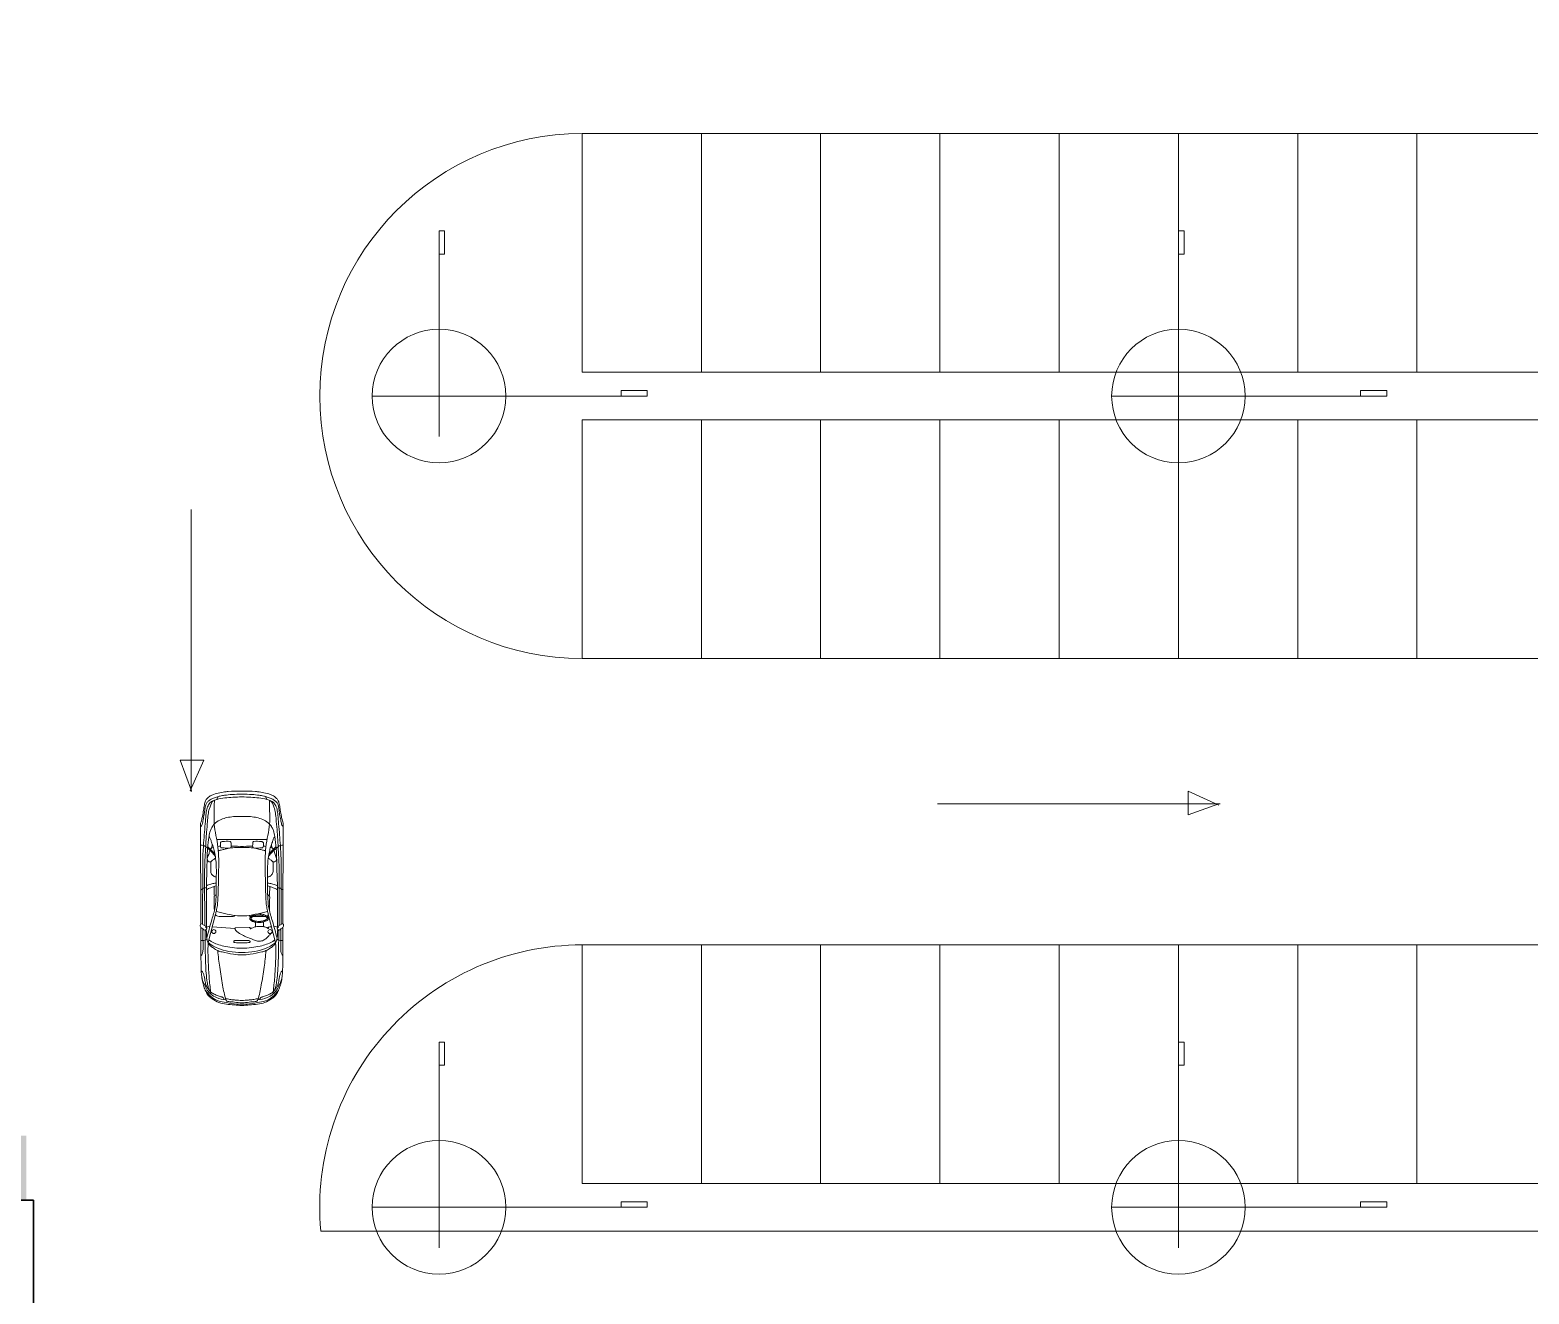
# Model space of a CAD drawing. Header units: millimetres. Extents: x 255 to 764, y 60 to 269.
# Drawn here: x 630.82 to 662.24, y 186.91 to 213.4 of the extents above; entities that cross this region are included whole.
import ezdxf

# ---------------------------------------------------------------- set-up
doc = ezdxf.new("R2010")
doc.units = ezdxf.units.MM
for name, color, linetype, lineweight in [('ARBOLES A', 1, 'Continuous', 9), ('AUTOS', 1, 'Continuous', 9), ('CANCHAS', 1, 'Continuous', 9), ('FACHADA 04', 3, 'Continuous', 30), ('HATCH', 1, 'Continuous', 9)]:
    doc.layers.add(name, color=color, linetype=linetype, lineweight=lineweight)

# ---------------------------------------------------------------- blocks, each defined once
blk = doc.blocks.new('AutoP19')
for p, q in [((-1.246, 0.706), (-0.654, 0.552)), ((-0.926, 0.745), (-0.939, 0.759)), ((-0.939, 0.759), (-0.904, 0.759)), ((-0.926, 0.745), (-0.06, 0.745)), ((-0.904, 0.675), (-0.926, 0.745)), ((-0.904, 0.759), (-0.849, 0.859)), ((-0.882, 0.778), (0.131, 0.782)), ((-0.864, 0.826), (0.421, 0.822)), ((-0.849, 0.859), (1.253, 0.867)), ((-0.06, 0.745), (0.298, 0.734)), ((0.443, 0.653), (0.244, 0.652)), ((-0.92, 0.616), (-0.953, 0.147)), ((-0.252, 0.581), (-0.063, 0.584)), ((0.911, 0.528), (0.911, -0.03)), ((1.751, 0.525), (1.813, 0.497)), ((-0.938, 0.133), (-0.931, -0.154)), ((0.911, -0.528), (0.911, 0.03)), ((-0.824, -0.288), (-0.914, -0.286)), ((-1.246, -0.706), (-0.654, -0.552)), ((-0.818, -0.453), (-0.914, -0.453)), ((-0.252, -0.581), (-0.063, -0.584)), ((1.751, -0.525), (1.813, -0.497)), ((-0.926, -0.745), (-0.939, -0.759)), ((-0.939, -0.759), (-0.904, -0.759)), ((-0.904, -0.675), (-0.926, -0.745)), ((-0.926, -0.745), (-0.06, -0.745)), ((-0.904, -0.759), (-0.849, -0.859)), ((-0.882, -0.778), (0.131, -0.782)), ((-0.864, -0.826), (0.421, -0.822)), ((-0.849, -0.859), (1.253, -0.867)), ((-0.06, -0.745), (0.298, -0.734)), ((0.443, -0.653), (0.244, -0.652))]:
    blk.add_line(p, q)
for centre in [(-1.017, 0.589), (-1.017, -0.589)]:
    blk.add_ellipse(centre, major_axis=(0, 0.0429), ratio=0.983266, start_param=4.712389, end_param=10.995574)
for points, knots in [([(-2.564, 0), (-2.564, 0.054), (-2.548, 0.215), (-2.538, 0.436), (-2.443, 0.603), (-2.375, 0.696), (-2.29, 0.75), (-2.194, 0.793), (-2.081, 0.821), (-2.002, 0.842), (-1.959, 0.842)], [0, 0, 0, 0, 0.16039, 0.479033, 0.632967, 0.722015, 0.817474, 0.927562, 1.03733, 1.167094, 1.167094, 1.167094, 1.167094]), ([(-2.253, 0.764), (-2.281, 0.74), (-2.334, 0.696), (-2.415, 0.613), (-2.479, 0.488), (-2.504, 0.346), (-2.531, 0.181), (-2.539, 0.071), (-2.539, 0)], [0, 0, 0, 0, 0.1095129, 0.2035347, 0.3452507, 0.5161382, 0.6275464, 0.8383798, 0.8383798, 0.8383798, 0.8383798]), ([(-1.959, 0.842), (-2.018, 0.841), (-2.115, 0.791), (-2.243, 0.737), (-2.338, 0.648), (-2.417, 0.517), (-2.442, 0.402), (-2.45, 0.335)], [0, 0, 0, 0, 0.1772572, 0.3124951, 0.4151678, 0.5597243, 0.7575412, 0.7575412, 0.7575412, 0.7575412]), ([(-2.137, 0.783), (-2.135, 0.773), (-2.137, 0.752), (-2.164, 0.743), (-2.196, 0.721), (-2.236, 0.691), (-2.292, 0.651), (-2.327, 0.579), (-2.368, 0.503), (-2.38, 0.441), (-2.394, 0.406), (-2.407, 0.381), (-2.431, 0.371), (-2.445, 0.37)], [0, 0, 0, 0, 0.0304541, 0.0502818, 0.0786089, 0.1479133, 0.1986294, 0.2831705, 0.3780326, 0.4523267, 0.4667809, 0.4902599, 0.5347198, 0.5347198, 0.5347198, 0.5347198]), ([(-1.246, 0.706), (-1.336, 0.713), (-1.528, 0.711), (-1.823, 0.699), (-2.078, 0.68), (-2.231, 0.661), (-2.281, 0.655)], [0, 0, 0, 0, 0.269375, 0.574535, 0.885339, 1.036319, 1.036319, 1.036319, 1.036319]), ([(-2.24, 0.684), (-2.219, 0.698), (-2.163, 0.712), (-2.048, 0.733), (-1.884, 0.752), (-1.678, 0.762), (-1.447, 0.769), (-1.218, 0.771), (-1.059, 0.771), (-0.99, 0.772)], [0, 0, 0, 0, 0.076148, 0.165903, 0.355672, 0.569871, 0.782325, 1.050047, 1.257936, 1.257936, 1.257936, 1.257936]), ([(-1.841, 0.853), (-1.843, 0.842), (-1.869, 0.817), (-1.921, 0.798), (-1.99, 0.782), (-2.055, 0.774), (-2.109, 0.761), (-2.135, 0.754), (-2.147, 0.751)], [0, 0, 0, 0, 0.034703, 0.0959761, 0.1659336, 0.2471559, 0.2929944, 0.3295918, 0.3295918, 0.3295918, 0.3295918]), ([(-1.959, 0.842), (-1.922, 0.85), (-1.775, 0.856), (-1.524, 0.859), (-1.219, 0.857), (-1.022, 0.86), (-0.93, 0.86)], [0, 0, 0, 0, 0.114897, 0.437061, 0.754269, 1.029686, 1.029686, 1.029686, 1.029686]), ([(-1.52, 0.856), (-1.515, 0.844), (-1.483, 0.831), (-1.425, 0.814), (-1.326, 0.812), (-1.169, 0.818), (-1.042, 0.819), (-0.962, 0.819)], [0, 0, 0, 0, 0.0364992, 0.0923739, 0.1867837, 0.3273982, 0.5667068, 0.5667068, 0.5667068, 0.5667068]), ([(-1.009, 0.744), (-1.036, 0.744), (-1.091, 0.747), (-1.171, 0.735), (-1.245, 0.718), (-1.314, 0.672), (-1.362, 0.593), (-1.421, 0.512), (-1.459, 0.367), (-1.488, 0.199), (-1.507, 0.059), (-1.507, 0)], [0, 0, 0, 0, 0.082256, 0.165174, 0.241383, 0.30939, 0.405348, 0.511507, 0.603349, 0.843635, 1.017671, 1.017671, 1.017671, 1.017671]), ([(-1.246, 0.706), (-1.267, 0.682), (-1.316, 0.621), (-1.386, 0.477), (-1.44, 0.264), (-1.458, 0.092), (-1.458, 0)], [0, 0, 0, 0, 0.0947759, 0.2311242, 0.4700259, 0.7400315, 0.7400315, 0.7400315, 0.7400315]), ([(-1.191, 0.69), (-1.207, 0.672), (-1.242, 0.617), (-1.287, 0.512), (-1.331, 0.371), (-1.353, 0.196), (-1.367, 0.069), (-1.367, 0)], [0, 0, 0, 0, 0.0708922, 0.1925846, 0.3348457, 0.5072814, 0.7109928, 0.7109928, 0.7109928, 0.7109928]), ([(-1.207, 0.859), (-1.207, 0.839), (-1.204, 0.805), (-1.2, 0.757), (-1.18, 0.74), (-1.173, 0.734)], [0, 0, 0, 0, 1.462159, 2.651105, 3.386321, 3.386321, 3.386321, 3.386321]), ([(0.972, 0.69), (0.956, 0.677), (0.921, 0.653), (0.844, 0.638), (0.76, 0.6), (0.644, 0.572), (0.509, 0.549), (0.303, 0.531), (0.063, 0.54), (-0.167, 0.537), (-0.363, 0.543), (-0.563, 0.565), (-0.832, 0.653), (-1.036, 0.706), (-1.156, 0.737)], [0, 0, 0, 0, 0.05975, 0.126928, 0.230034, 0.336675, 0.482225, 0.641324, 0.954906, 1.203173, 1.330375, 1.542773, 1.802261, 2.175545, 2.175545, 2.175545, 2.175545]), ([(-0.99, 0.772), (-0.991, 0.765), (-0.99, 0.749), (-1.004, 0.745), (-1.009, 0.744)], [0, 0, 0, 0, 0.02274132, 0.03717479, 0.03717479, 0.03717479, 0.03717479]), ([(-0.849, 0.859), (-0.856, 0.864), (-0.881, 0.88), (-0.935, 0.868), (-0.958, 0.818), (-1.002, 0.779), (-0.97, 0.737), (-0.936, 0.735), (-0.926, 0.745)], [0, 0, 0, 0, 0.024864, 0.0846267, 0.1362471, 0.1900683, 0.2245199, 0.2681841, 0.2681841, 0.2681841, 0.2681841]), ([(-0.149, 0.862), (-0.139, 0.85), (-0.117, 0.825), (-0.103, 0.784), (-0.096, 0.756), (-0.096, 0.743)], [1.808086, 1.808086, 1.808086, 1.808086, 2.918874, 4.131288, 5.10151, 5.10151, 5.10151, 5.10151]), ([(-0.14, 0.745), (-0.122, 0.716), (-0.1, 0.646), (-0.068, 0.578), (-0.062, 0.538)], [0, 0, 0, 0, 0.1000351, 0.2184418, 0.2184418, 0.2184418, 0.2184418]), ([(-0.056, 0.745), (-0.043, 0.714), (-0.027, 0.654), (-0.004, 0.585), (-0.001, 0.547), (0, 0.538)], [0, 0, 0, 0, 2.528586, 4.711885, 5.408215, 5.408215, 5.408215, 5.408215]), ([(0.244, 0.652), (0.228, 0.652), (0.188, 0.646), (0.147, 0.599), (0.126, 0.558), (0.127, 0.536)], [0, 0, 0, 0, 0.0486628, 0.1144515, 0.1777721, 0.1777721, 0.1777721, 0.1777721]), ([(0.131, 0.782), (0.266, 0.782), (0.477, 0.778), (0.787, 0.757), (0.964, 0.75), (1.063, 0.739)], [0, 0, 0, 0, 0.4042759, 0.6333827, 0.9326252, 0.9326252, 0.9326252, 0.9326252]), ([(0.298, 0.734), (0.357, 0.734), (0.483, 0.727), (0.628, 0.729), (0.793, 0.711), (0.935, 0.697), (1.059, 0.676), (1.1, 0.66)], [0, 0, 0, 0, 0.1783018, 0.3787173, 0.431954, 0.6762374, 0.8077184, 0.8077184, 0.8077184, 0.8077184]), ([(0.421, 0.822), (0.487, 0.822), (0.608, 0.818), (0.804, 0.804), (1.011, 0.791), (1.224, 0.77), (1.404, 0.755), (1.54, 0.743), (1.64, 0.705), (1.708, 0.646), (1.737, 0.579), (1.778, 0.432), (1.798, 0.238), (1.804, 0.063), (1.804, 0)], [0, 0, 0, 0, 0.198873, 0.363323, 0.587433, 0.823543, 1.004622, 1.129816, 1.230113, 1.320655, 1.388577, 1.443334, 1.771447, 1.958652, 1.958652, 1.958652, 1.958652]), ([(0.684, 0.672), (0.663, 0.677), (0.612, 0.689), (0.55, 0.72), (0.489, 0.732), (0.447, 0.705), (0.446, 0.672), (0.446, 0.643), (0.47, 0.627), (0.489, 0.592), (0.515, 0.57), (0.52, 0.551)], [0, 0, 0, 0, 0.0655106, 0.1550445, 0.2094604, 0.2438604, 0.287164, 0.3001388, 0.3275984, 0.3616951, 0.4200969, 0.4200969, 0.4200969, 0.4200969]), ([(0.793, 0.866), (0.791, 0.846), (0.797, 0.805), (0.76, 0.758), (0.692, 0.671), (0.623, 0.603), (0.561, 0.559)], [0, 0, 0, 0, 0.0597371, 0.1139981, 0.1672498, 0.3938869, 0.3938869, 0.3938869, 0.3938869]), ([(0.755, 0.714), (0.739, 0.695), (0.693, 0.643), (0.643, 0.594), (0.608, 0.566)], [0, 0, 0, 0, 1.868162, 5.271297, 5.271297, 5.271297, 5.271297]), ([(0.712, 0.659), (0.724, 0.655), (0.736, 0.631), (0.745, 0.609), (0.748, 0.599)], [0, 0, 0, 0, 0.983949, 1.771691, 1.771691, 1.771691, 1.771691]), ([(0.808, 0.622), (0.791, 0.623), (0.752, 0.621), (0.728, 0.652), (0.712, 0.659)], [0, 0, 0, 0, 0.0535488, 0.1060573, 0.1060573, 0.1060573, 0.1060573]), ([(1.063, 0.739), (1.139, 0.736), (1.262, 0.723), (1.428, 0.71), (1.548, 0.689), (1.648, 0.649), (1.727, 0.615), (1.737, 0.574)], [0, 0, 0, 0, 0.2277977, 0.3719478, 0.4996814, 0.5863441, 0.709615, 0.709615, 0.709615, 0.709615]), ([(1.1, 0.66), (1.123, 0.653), (1.171, 0.629), (1.253, 0.571), (1.32, 0.47), (1.361, 0.367), (1.373, 0.304), (1.377, 0.284)], [0, 0, 0, 0, 0.0720749, 0.1581284, 0.2958089, 0.4262456, 0.4842292, 0.4842292, 0.4842292, 0.4842292]), ([(1.181, 0.863), (1.185, 0.857), (1.2, 0.844), (1.248, 0.825), (1.331, 0.813), (1.439, 0.79), (1.544, 0.775), (1.632, 0.765), (1.695, 0.73), (1.738, 0.676), (1.776, 0.61), (1.801, 0.534), (1.826, 0.451), (1.834, 0.394), (1.838, 0.362)], [0, 0, 0, 0, 0.0219205, 0.0572122, 0.1522539, 0.2718866, 0.3894011, 0.4710097, 0.5346344, 0.5986698, 0.6733118, 0.758696, 0.8351341, 0.9293726, 0.9293726, 0.9293726, 0.9293726]), ([(1.253, 0.867), (1.269, 0.856), (1.319, 0.845), (1.409, 0.822), (1.521, 0.807), (1.63, 0.789), (1.717, 0.771), (1.78, 0.725), (1.826, 0.667), (1.864, 0.575), (1.894, 0.463), (1.912, 0.36), (1.915, 0.302), (1.915, 0.288)], [0, 0, 0, 0, 0.056668, 0.14946, 0.28161, 0.392935, 0.481686, 0.542967, 0.622845, 0.69797, 0.833643, 0.965665, 1.00577, 1.00577, 1.00577, 1.00577]), ([(-2.45, 0.335), (-2.461, 0.334), (-2.48, 0.314), (-2.487, 0.249), (-2.496, 0.144), (-2.51, 0.052), (-2.51, 0)], [0, 0, 0, 0, 0.0314754, 0.0702057, 0.1915753, 0.3439346, 0.3439346, 0.3439346, 0.3439346]), ([(-2.428, 0.34), (-2.425, 0.338), (-2.425, 0.32), (-2.431, 0.295), (-2.445, 0.238), (-2.448, 0.186), (-2.455, 0.101), (-2.461, 0.047), (-2.461, 0)], [0, 0, 0, 0, 0.0114788, 0.0403472, 0.0875838, 0.1755608, 0.1991501, 0.3369659, 0.3369659, 0.3369659, 0.3369659]), ([(-2.45, 0.335), (-2.349, 0.365), (-2.121, 0.412), (-1.776, 0.465), (-1.534, 0.497), (-1.417, 0.505)], [0, 0, 0, 0, 0.317374, 0.69576, 1.04714, 1.04714, 1.04714, 1.04714]), ([(-0.665, 0.553), (-0.675, 0.547), (-0.693, 0.524), (-0.707, 0.472), (-0.696, 0.36), (-0.7, 0.259), (-0.701, 0.165), (-0.687, 0.149), (-0.679, 0.142)], [0, 0, 0, 0, 0.842998, 2.122875, 3.997599, 9.174838, 10.012722, 10.751336, 10.751336, 10.751336, 10.751336]), ([(-0.594, 0.534), (-0.603, 0.496), (-0.637, 0.386), (-0.673, 0.205), (-0.69, 0.06), (-0.69, -0.009)], [0, 0, 0, 0, 0.1139079, 0.3411539, 0.543502, 0.543502, 0.543502, 0.543502]), ([(-0.654, 0.552), (-0.63, 0.545), (-0.568, 0.534), (-0.469, 0.512), (-0.352, 0.504), (-0.145, 0.494), (0.141, 0.493), (0.469, 0.481), (0.752, 0.498), (0.995, 0.543), (1.225, 0.588), (1.465, 0.58), (1.632, 0.582), (1.729, 0.575), (1.737, 0.574)], [0, 0, 0, 0, 0.073325, 0.188896, 0.303039, 0.425821, 0.811242, 1.159737, 1.41058, 1.660623, 1.899627, 2.11145, 2.377727, 2.401703, 2.401703, 2.401703, 2.401703]), ([(-0.567, 0.577), (-0.524, 0.581), (-0.437, 0.578), (-0.344, 0.581), (-0.277, 0.584), (-0.258, 0.561), (-0.251, 0.547), (-0.248, 0.54)], [0, 0, 0, 0, 3.267856, 6.568708, 7.399663, 8.099385, 8.621705, 8.621705, 8.621705, 8.621705]), ([(0.668, 0.495), (0.677, 0.483), (0.689, 0.442), (0.708, 0.367), (0.734, 0.255), (0.747, 0.101), (0.747, -0.015), (0.748, -0.079)], [0, 0, 0, 0, 0.0451009, 0.1211996, 0.2308505, 0.385263, 0.5739042, 0.5739042, 0.5739042, 0.5739042]), ([(0.731, 0.301), (0.731, 0.334), (0.736, 0.376), (0.734, 0.43), (0.762, 0.456), (0.8, 0.447), (0.835, 0.456), (0.858, 0.442), (0.867, 0.425), (0.875, 0.361), (0.876, 0.301), (0.871, 0.239), (0.855, 0.229), (0.832, 0.225), (0.799, 0.227), (0.767, 0.223), (0.735, 0.234), (0.733, 0.267), (0.731, 0.288), (0.731, 0.301)], [0, 0, 0, 0, 0.0969044, 0.1295913, 0.1506192, 0.1985921, 0.2360698, 0.2557908, 0.2719711, 0.2929882, 0.44406, 0.4519132, 0.4720918, 0.4918599, 0.5228758, 0.5707096, 0.5892096, 0.6145759, 0.654681, 0.654681, 0.654681, 0.654681]), ([(1.838, 0.362), (1.848, 0.312), (1.858, 0.192), (1.86, 0.073), (1.86, 0.005)], [0, 0, 0, 0, 0.1502861, 0.3522699, 0.3522699, 0.3522699, 0.3522699]), ([(-2.564, 0), (-2.564, -0.054), (-2.548, -0.215), (-2.538, -0.436), (-2.443, -0.603), (-2.375, -0.696), (-2.29, -0.75), (-2.194, -0.793), (-2.081, -0.821), (-2.002, -0.842), (-1.959, -0.842)], [0, 0, 0, 0, 0.16039, 0.479033, 0.632967, 0.722015, 0.817474, 0.927562, 1.03733, 1.167094, 1.167094, 1.167094, 1.167094]), ([(-2.253, -0.764), (-2.281, -0.74), (-2.334, -0.696), (-2.415, -0.613), (-2.479, -0.488), (-2.504, -0.346), (-2.531, -0.181), (-2.539, -0.071), (-2.539, 0)], [0, 0, 0, 0, 0.1095129, 0.2035347, 0.3452507, 0.5161382, 0.6275464, 0.8383798, 0.8383798, 0.8383798, 0.8383798]), ([(-2.45, -0.335), (-2.461, -0.334), (-2.48, -0.314), (-2.487, -0.249), (-2.496, -0.144), (-2.51, -0.052), (-2.51, 0)], [0, 0, 0, 0, 0.0314754, 0.0702057, 0.1915753, 0.3439346, 0.3439346, 0.3439346, 0.3439346]), ([(-2.428, -0.34), (-2.425, -0.338), (-2.425, -0.32), (-2.431, -0.295), (-2.445, -0.238), (-2.448, -0.186), (-2.455, -0.101), (-2.461, -0.047), (-2.461, 0)], [0, 0, 0, 0, 0.0114788, 0.0403472, 0.0875838, 0.1755608, 0.1991501, 0.3369659, 0.3369659, 0.3369659, 0.3369659]), ([(-1.009, -0.744), (-1.036, -0.744), (-1.091, -0.747), (-1.171, -0.735), (-1.245, -0.718), (-1.314, -0.672), (-1.362, -0.593), (-1.421, -0.512), (-1.459, -0.367), (-1.488, -0.199), (-1.507, -0.059), (-1.507, 0)], [0, 0, 0, 0, 0.082256, 0.165174, 0.241383, 0.30939, 0.405348, 0.511507, 0.603349, 0.843635, 1.017671, 1.017671, 1.017671, 1.017671]), ([(-1.246, -0.706), (-1.267, -0.682), (-1.316, -0.621), (-1.386, -0.477), (-1.44, -0.264), (-1.458, -0.092), (-1.458, 0)], [0, 0, 0, 0, 0.0947759, 0.2311242, 0.4700259, 0.7400315, 0.7400315, 0.7400315, 0.7400315]), ([(-1.191, -0.69), (-1.207, -0.672), (-1.242, -0.617), (-1.287, -0.512), (-1.331, -0.371), (-1.353, -0.196), (-1.367, -0.069), (-1.367, 0)], [0, 0, 0, 0, 0.0708922, 0.1925846, 0.3348457, 0.5072814, 0.7109928, 0.7109928, 0.7109928, 0.7109928]), ([(-1.253, 0), (-1.253, 0.029), (-1.255, 0.078), (-1.249, 0.129), (-1.25, 0.166), (-1.232, 0.172), (-1.218, 0.171), (-1.207, 0.155), (-1.205, 0.097), (-1.202, 0.044), (-1.201, 0)], [0, 0, 0, 0, 0.0857277, 0.1381048, 0.1641986, 0.1769751, 0.1890325, 0.2028129, 0.2286049, 0.3592554, 0.3592554, 0.3592554, 0.3592554]), ([(-1.253, 0), (-1.253, -0.029), (-1.255, -0.078), (-1.249, -0.129), (-1.25, -0.166), (-1.232, -0.172), (-1.218, -0.171), (-1.207, -0.155), (-1.205, -0.097), (-1.202, -0.044), (-1.201, 0)], [0, 0, 0, 0, 0.0857277, 0.1381048, 0.1641986, 0.1769751, 0.1890325, 0.2028129, 0.2286049, 0.3592554, 0.3592554, 0.3592554, 0.3592554]), ([(-0.938, 0.133), (-0.94, 0.14), (-0.961, 0.156), (-1.005, 0.122), (-1.041, 0.078), (-1.084, 0.005), (-1.133, -0.099), (-1.178, -0.215), (-1.22, -0.322), (-1.221, -0.412), (-1.184, -0.486), (-1.136, -0.543), (-1.084, -0.579), (-1.054, -0.616), (-1.039, -0.641), (-1.036, -0.651)], [0, 0, 0, 0, 0.527288, 1.647451, 3.487558, 5.099073, 7.968657, 12.238313, 14.475187, 16.613757, 18.744202, 20.639343, 22.223389, 23.452731, 24.286529, 24.286529, 24.286529, 24.286529]), ([(0.421, -0.822), (0.487, -0.822), (0.608, -0.818), (0.804, -0.804), (1.011, -0.791), (1.224, -0.77), (1.404, -0.755), (1.54, -0.743), (1.64, -0.705), (1.708, -0.646), (1.737, -0.579), (1.778, -0.432), (1.798, -0.238), (1.804, -0.063), (1.804, 0)], [0, 0, 0, 0, 0.198873, 0.363323, 0.587433, 0.823543, 1.004622, 1.129816, 1.230113, 1.320655, 1.388577, 1.443334, 1.771447, 1.958652, 1.958652, 1.958652, 1.958652]), ([(0.668, -0.495), (0.677, -0.483), (0.689, -0.442), (0.708, -0.367), (0.734, -0.255), (0.747, -0.101), (0.747, 0.015), (0.748, 0.079)], [0, 0, 0, 0, 0.0451009, 0.1211996, 0.2308505, 0.385263, 0.5739042, 0.5739042, 0.5739042, 0.5739042]), ([(0.775, 0.226), (0.775, 0.221), (0.773, 0.137), (0.769, 0.053), (0.766, -0.027)], [11.235438, 11.235438, 11.235438, 11.235438, 11.552536, 17.586883, 17.586883, 17.586883, 17.586883]), ([(0.775, -0.226), (0.775, -0.221), (0.773, -0.137), (0.769, -0.053), (0.766, 0.027)], [11.235438, 11.235438, 11.235438, 11.235438, 11.552536, 17.586883, 17.586883, 17.586883, 17.586883]), ([(1.377, 0.284), (1.386, 0.238), (1.4, 0.143), (1.397, 0.048), (1.396, 0)], [0, 0, 0, 0, 0.140379, 0.2808468, 0.2808468, 0.2808468, 0.2808468]), ([(1.377, -0.284), (1.386, -0.238), (1.4, -0.143), (1.397, -0.048), (1.396, 0)], [0, 0, 0, 0, 0.140379, 0.2808468, 0.2808468, 0.2808468, 0.2808468]), ([(-0.925, -0.547), (-0.929, -0.55), (-0.935, -0.555), (-0.951, -0.558), (-0.952, -0.549), (-0.951, -0.543), (-0.945, -0.536), (-0.935, -0.528), (-0.926, -0.507), (-0.915, -0.469), (-0.908, -0.4), (-0.908, -0.33), (-0.919, -0.263), (-0.941, -0.222), (-0.949, -0.189), (-0.965, -0.182), (-0.96, -0.177), (-0.954, -0.174), (-0.945, -0.174), (-0.938, -0.172), (-0.926, -0.175), (-0.931, -0.16), (-0.931, -0.154)], [0, 0, 0, 0, 0.0138597, 0.0278304, 0.0329137, 0.0379971, 0.0465756, 0.0592704, 0.0762214, 0.1105991, 0.1789801, 0.2766959, 0.3173629, 0.3800771, 0.4110544, 0.4160421, 0.4210284, 0.4277212, 0.4387433, 0.4448131, 0.4508005, 0.4694463, 0.4694463, 0.4694463, 0.4694463]), ([(-0.824, -0.288), (-0.826, -0.302), (-0.814, -0.229), (-0.797, -0.209), (-0.772, -0.173), (-0.742, -0.164), (-0.711, -0.169), (-0.69, -0.205), (-0.659, -0.251), (-0.648, -0.316), (-0.649, -0.389), (-0.658, -0.456), (-0.679, -0.511), (-0.705, -0.544), (-0.732, -0.555), (-0.753, -0.551), (-0.772, -0.544), (-0.786, -0.523), (-0.811, -0.487), (-0.826, -0.408), (-0.835, -0.376), (-0.821, -0.276), (-0.824, -0.288)], [0, 0, 0, 0, 0.03969, 0.089634, 0.13125, 0.1542862, 0.1797268, 0.2207266, 0.2680991, 0.3447665, 0.4095645, 0.4843001, 0.541515, 0.5817687, 0.6060665, 0.6262474, 0.6436722, 0.6634686, 0.6988791, 0.7758465, 0.8696394, 0.907731, 0.907731, 0.907731, 0.907731]), ([(-0.799, -0.286), (-0.798, -0.283), (-0.797, -0.278), (-0.795, -0.268), (-0.794, -0.262), (-0.79, -0.247), (-0.788, -0.24), (-0.784, -0.231), (-0.782, -0.228), (-0.778, -0.223), (-0.777, -0.221), (-0.771, -0.213), (-0.766, -0.207), (-0.76, -0.2), (-0.757, -0.197), (-0.753, -0.194), (-0.751, -0.193), (-0.747, -0.191), (-0.745, -0.191), (-0.739, -0.19), (-0.736, -0.19), (-0.731, -0.191), (-0.73, -0.192), (-0.728, -0.193), (-0.726, -0.195), (-0.721, -0.2), (-0.719, -0.203), (-0.714, -0.212), (-0.71, -0.217), (-0.705, -0.226), (-0.702, -0.231), (-0.696, -0.241), (-0.692, -0.246), (-0.687, -0.258), (-0.685, -0.264), (-0.681, -0.276), (-0.679, -0.283), (-0.676, -0.303), (-0.674, -0.317), (-0.673, -0.346), (-0.673, -0.36), (-0.675, -0.403), (-0.679, -0.432), (-0.69, -0.469), (-0.693, -0.48), (-0.7, -0.495), (-0.703, -0.5), (-0.709, -0.51), (-0.713, -0.514), (-0.719, -0.521), (-0.722, -0.523), (-0.728, -0.527), (-0.731, -0.528), (-0.735, -0.529), (-0.736, -0.529), (-0.739, -0.529), (-0.741, -0.528), (-0.746, -0.527), (-0.749, -0.526), (-0.753, -0.525), (-0.754, -0.524), (-0.756, -0.523), (-0.756, -0.523), (-0.757, -0.522), (-0.757, -0.522), (-0.759, -0.519), (-0.761, -0.517), (-0.764, -0.512), (-0.766, -0.51), (-0.769, -0.505), (-0.77, -0.503), (-0.775, -0.496), (-0.777, -0.492), (-0.781, -0.484), (-0.783, -0.48), (-0.787, -0.47), (-0.789, -0.465), (-0.793, -0.45), (-0.796, -0.439), (-0.799, -0.423), (-0.8, -0.417), (-0.802, -0.407), (-0.803, -0.402), (-0.806, -0.389), (-0.807, -0.381), (-0.806, -0.363), (-0.806, -0.357), (-0.805, -0.345), (-0.805, -0.339), (-0.803, -0.319), (-0.801, -0.303), (-0.799, -0.292), (-0.799, -0.29), (-0.799, -0.288), (-0.799, -0.288), (-0.799, -0.287), (-0.799, -0.287), (-0.799, -0.286)], [0.497033, 0.497033, 0.497033, 0.497033, 0.723444, 0.723444, 0.974636, 0.974636, 1.50964, 1.50964, 2.044645, 2.044645, 2.271061, 2.271061, 2.862376, 2.862376, 3.217654, 3.217654, 3.537253, 3.537253, 3.856852, 3.856852, 4.368613, 4.368613, 4.584627, 4.584627, 4.99269, 4.99269, 5.400753, 5.400753, 5.808816, 5.808816, 6.216879, 6.216879, 6.778716, 6.778716, 7.350371, 7.350371, 7.922025, 7.922025, 9.065335, 9.065335, 10.208644, 10.208644, 12.495263, 12.495263, 13.409896, 13.409896, 13.929088, 13.929088, 14.44828, 14.44828, 14.909885, 14.909885, 15.371489, 15.371489, 15.62524, 15.62524, 15.87899, 15.87899, 16.120875, 16.120875, 16.36276, 16.36276, 16.51635, 16.51635, 16.669941, 16.669941, 16.921521, 16.921521, 17.136676, 17.136676, 17.351831, 17.351831, 17.782142, 17.782142, 18.204974, 18.204974, 18.627807, 18.627807, 19.473473, 19.473473, 19.978923, 19.978923, 20.484372, 20.484372, 21.475119, 21.475119, 21.859144, 21.859144, 22.162884, 22.162884, 22.770362, 22.770362, 22.900493, 22.900493, 22.951221, 22.951221, 22.964298, 22.964298, 22.964298, 22.964298]), ([(-0.7, -0.494), (-0.701, -0.489), (-0.706, -0.46), (-0.697, -0.372), (-0.699, -0.292), (-0.7, -0.234)], [1.749253, 1.749253, 1.749253, 1.749253, 2.122875, 3.997599, 8.307432, 8.307432, 8.307432, 8.307432]), ([(-0.7, -0.188), (-0.7, -0.18), (-0.699, -0.162), (-0.687, -0.149), (-0.679, -0.142)], [9.436432, 9.436432, 9.436432, 9.436432, 10.012722, 10.751336, 10.751336, 10.751336, 10.751336]), ([(-0.594, -0.534), (-0.603, -0.496), (-0.637, -0.386), (-0.671, -0.211), (-0.69, -0.072), (-0.69, -0.009)], [0, 0, 0, 0, 0.1139079, 0.3411539, 0.5260188, 0.5260188, 0.5260188, 0.5260188]), ([(0.731, -0.301), (0.731, -0.334), (0.736, -0.376), (0.734, -0.43), (0.762, -0.456), (0.8, -0.447), (0.835, -0.456), (0.858, -0.442), (0.867, -0.425), (0.875, -0.361), (0.876, -0.301), (0.871, -0.239), (0.855, -0.229), (0.832, -0.225), (0.799, -0.227), (0.767, -0.223), (0.735, -0.234), (0.733, -0.267), (0.731, -0.288), (0.731, -0.301)], [0, 0, 0, 0, 0.0969044, 0.1295913, 0.1506192, 0.1985921, 0.2360698, 0.2557908, 0.2719711, 0.2929882, 0.44406, 0.4519132, 0.4720918, 0.4918599, 0.5228758, 0.5707096, 0.5892096, 0.6145759, 0.654681, 0.654681, 0.654681, 0.654681]), ([(1.1, -0.66), (1.123, -0.653), (1.171, -0.629), (1.253, -0.571), (1.32, -0.47), (1.361, -0.367), (1.373, -0.304), (1.377, -0.284)], [0, 0, 0, 0, 0.0720749, 0.1581284, 0.2958089, 0.4262456, 0.4842292, 0.4842292, 0.4842292, 0.4842292]), ([(1.253, -0.867), (1.269, -0.856), (1.319, -0.845), (1.409, -0.822), (1.521, -0.807), (1.63, -0.789), (1.717, -0.771), (1.78, -0.725), (1.826, -0.667), (1.864, -0.575), (1.894, -0.463), (1.912, -0.36), (1.915, -0.302), (1.915, -0.288)], [0, 0, 0, 0, 0.056668, 0.14946, 0.28161, 0.392935, 0.481686, 0.542967, 0.622845, 0.69797, 0.833643, 0.965665, 1.00577, 1.00577, 1.00577, 1.00577]), ([(1.838, -0.362), (1.848, -0.312), (1.858, -0.192), (1.86, -0.073), (1.86, -0.005)], [0, 0, 0, 0, 0.1502861, 0.3522699, 0.3522699, 0.3522699, 0.3522699]), ([(-1.959, -0.842), (-2.018, -0.841), (-2.115, -0.791), (-2.243, -0.737), (-2.338, -0.648), (-2.417, -0.517), (-2.442, -0.402), (-2.45, -0.335)], [0, 0, 0, 0, 0.1772572, 0.3124951, 0.4151678, 0.5597243, 0.7575412, 0.7575412, 0.7575412, 0.7575412]), ([(-2.45, -0.335), (-2.349, -0.365), (-2.121, -0.412), (-1.776, -0.465), (-1.534, -0.497), (-1.417, -0.505)], [0, 0, 0, 0, 0.317374, 0.69576, 1.04714, 1.04714, 1.04714, 1.04714]), ([(-2.137, -0.783), (-2.135, -0.773), (-2.137, -0.752), (-2.164, -0.743), (-2.196, -0.721), (-2.236, -0.691), (-2.292, -0.651), (-2.327, -0.579), (-2.368, -0.503), (-2.38, -0.441), (-2.394, -0.406), (-2.407, -0.381), (-2.431, -0.371), (-2.445, -0.37)], [0, 0, 0, 0, 0.0304541, 0.0502818, 0.0786089, 0.1479133, 0.1986294, 0.2831705, 0.3780326, 0.4523267, 0.4667809, 0.4902599, 0.5347198, 0.5347198, 0.5347198, 0.5347198]), ([(0.972, -0.69), (0.956, -0.677), (0.921, -0.653), (0.844, -0.638), (0.76, -0.6), (0.644, -0.572), (0.509, -0.549), (0.303, -0.531), (0.063, -0.54), (-0.167, -0.537), (-0.363, -0.543), (-0.563, -0.565), (-0.832, -0.653), (-1.036, -0.706), (-1.156, -0.737)], [0, 0, 0, 0, 0.05975, 0.126928, 0.230034, 0.336675, 0.482225, 0.641324, 0.954906, 1.203173, 1.330375, 1.542773, 1.802261, 2.175545, 2.175545, 2.175545, 2.175545]), ([(-0.665, -0.553), (-0.675, -0.547), (-0.683, -0.537), (-0.689, -0.525), (-0.69, -0.524)], [0, 0, 0, 0, 0.8429982, 0.9626806, 0.9626806, 0.9626806, 0.9626806]), ([(-0.654, -0.552), (-0.63, -0.545), (-0.568, -0.534), (-0.469, -0.512), (-0.352, -0.504), (-0.145, -0.494), (0.141, -0.493), (0.469, -0.481), (0.752, -0.498), (0.995, -0.543), (1.225, -0.588), (1.465, -0.58), (1.632, -0.582), (1.729, -0.575), (1.737, -0.574)], [0, 0, 0, 0, 0.073325, 0.188896, 0.303039, 0.425821, 0.811242, 1.159737, 1.41058, 1.660623, 1.899627, 2.11145, 2.377727, 2.401703, 2.401703, 2.401703, 2.401703]), ([(-0.567, -0.577), (-0.524, -0.581), (-0.437, -0.578), (-0.344, -0.581), (-0.277, -0.584), (-0.258, -0.561), (-0.251, -0.547), (-0.248, -0.54)], [0, 0, 0, 0, 3.267856, 6.568708, 7.399663, 8.099385, 8.621705, 8.621705, 8.621705, 8.621705]), ([(-0.14, -0.745), (-0.122, -0.716), (-0.1, -0.646), (-0.068, -0.578), (-0.062, -0.538)], [0, 0, 0, 0, 0.1000351, 0.2184418, 0.2184418, 0.2184418, 0.2184418]), ([(-0.056, -0.745), (-0.043, -0.714), (-0.027, -0.654), (-0.004, -0.585), (-0.001, -0.547), (0, -0.538)], [0, 0, 0, 0, 2.528586, 4.711885, 5.408215, 5.408215, 5.408215, 5.408215]), ([(0.244, -0.652), (0.228, -0.652), (0.188, -0.646), (0.147, -0.599), (0.126, -0.558), (0.127, -0.536)], [0, 0, 0, 0, 0.0486628, 0.1144515, 0.1777721, 0.1777721, 0.1777721, 0.1777721]), ([(0.684, -0.672), (0.663, -0.677), (0.612, -0.689), (0.55, -0.72), (0.489, -0.732), (0.447, -0.705), (0.446, -0.672), (0.446, -0.643), (0.47, -0.627), (0.489, -0.592), (0.515, -0.57), (0.52, -0.551)], [0, 0, 0, 0, 0.0655106, 0.1550445, 0.2094604, 0.2438604, 0.287164, 0.3001388, 0.3275984, 0.3616951, 0.4200969, 0.4200969, 0.4200969, 0.4200969]), ([(0.793, -0.866), (0.791, -0.846), (0.797, -0.805), (0.76, -0.758), (0.692, -0.671), (0.623, -0.603), (0.561, -0.559)], [0, 0, 0, 0, 0.0597371, 0.1139981, 0.1672498, 0.3938869, 0.3938869, 0.3938869, 0.3938869]), ([(0.755, -0.714), (0.739, -0.695), (0.693, -0.643), (0.643, -0.594), (0.608, -0.566)], [0, 0, 0, 0, 1.868162, 5.271297, 5.271297, 5.271297, 5.271297]), ([(0.712, -0.659), (0.724, -0.655), (0.736, -0.631), (0.745, -0.609), (0.748, -0.599)], [0, 0, 0, 0, 0.983949, 1.771691, 1.771691, 1.771691, 1.771691]), ([(0.808, -0.622), (0.791, -0.623), (0.752, -0.621), (0.728, -0.652), (0.712, -0.659)], [0, 0, 0, 0, 0.0535488, 0.1060573, 0.1060573, 0.1060573, 0.1060573]), ([(1.063, -0.739), (1.139, -0.736), (1.262, -0.723), (1.428, -0.71), (1.548, -0.689), (1.648, -0.649), (1.727, -0.615), (1.737, -0.574)], [0, 0, 0, 0, 0.2277977, 0.3719478, 0.4996814, 0.5863441, 0.709615, 0.709615, 0.709615, 0.709615]), ([(1.181, -0.863), (1.185, -0.857), (1.2, -0.844), (1.248, -0.825), (1.331, -0.813), (1.439, -0.79), (1.544, -0.775), (1.632, -0.765), (1.695, -0.73), (1.738, -0.676), (1.776, -0.61), (1.801, -0.534), (1.826, -0.451), (1.834, -0.394), (1.838, -0.362)], [0, 0, 0, 0, 0.0219205, 0.0572122, 0.1522539, 0.2718866, 0.3894011, 0.4710097, 0.5346344, 0.5986698, 0.6733118, 0.758696, 0.8351341, 0.9293726, 0.9293726, 0.9293726, 0.9293726]), ([(-1.246, -0.706), (-1.336, -0.713), (-1.528, -0.711), (-1.823, -0.699), (-2.078, -0.68), (-2.231, -0.661), (-2.281, -0.655)], [0, 0, 0, 0, 0.269375, 0.574535, 0.885339, 1.036319, 1.036319, 1.036319, 1.036319]), ([(-2.24, -0.684), (-2.219, -0.698), (-2.163, -0.712), (-2.048, -0.733), (-1.884, -0.752), (-1.678, -0.762), (-1.447, -0.769), (-1.218, -0.771), (-1.059, -0.771), (-0.99, -0.772)], [0, 0, 0, 0, 0.076148, 0.165903, 0.355672, 0.569871, 0.782325, 1.050047, 1.257936, 1.257936, 1.257936, 1.257936]), ([(-1.841, -0.853), (-1.843, -0.842), (-1.869, -0.817), (-1.921, -0.798), (-1.99, -0.782), (-2.055, -0.774), (-2.109, -0.761), (-2.135, -0.754), (-2.147, -0.751)], [0, 0, 0, 0, 0.034703, 0.0959761, 0.1659336, 0.2471559, 0.2929944, 0.3295918, 0.3295918, 0.3295918, 0.3295918]), ([(-1.959, -0.842), (-1.922, -0.85), (-1.775, -0.856), (-1.524, -0.859), (-1.219, -0.857), (-1.022, -0.86), (-0.93, -0.86)], [0, 0, 0, 0, 0.114897, 0.437061, 0.754269, 1.029686, 1.029686, 1.029686, 1.029686]), ([(-1.52, -0.856), (-1.515, -0.844), (-1.483, -0.831), (-1.425, -0.814), (-1.326, -0.812), (-1.169, -0.818), (-1.042, -0.819), (-0.962, -0.819)], [0, 0, 0, 0, 0.0364992, 0.0923739, 0.1867837, 0.3273982, 0.5667068, 0.5667068, 0.5667068, 0.5667068]), ([(-1.207, -0.859), (-1.207, -0.839), (-1.204, -0.805), (-1.2, -0.757), (-1.18, -0.74), (-1.173, -0.734)], [0, 0, 0, 0, 1.462159, 2.651105, 3.386321, 3.386321, 3.386321, 3.386321]), ([(-0.99, -0.772), (-0.991, -0.765), (-0.99, -0.749), (-1.004, -0.745), (-1.009, -0.744)], [0, 0, 0, 0, 0.02274132, 0.03717479, 0.03717479, 0.03717479, 0.03717479]), ([(-0.849, -0.859), (-0.856, -0.864), (-0.881, -0.88), (-0.935, -0.868), (-0.958, -0.818), (-1.002, -0.779), (-0.97, -0.737), (-0.936, -0.735), (-0.926, -0.745)], [0, 0, 0, 0, 0.024864, 0.0846267, 0.1362471, 0.1900683, 0.2245199, 0.2681841, 0.2681841, 0.2681841, 0.2681841]), ([(-0.149, -0.862), (-0.139, -0.85), (-0.117, -0.825), (-0.103, -0.784), (-0.096, -0.756), (-0.096, -0.743)], [1.808086, 1.808086, 1.808086, 1.808086, 2.918874, 4.131288, 5.10151, 5.10151, 5.10151, 5.10151]), ([(0.131, -0.782), (0.266, -0.782), (0.477, -0.778), (0.787, -0.757), (0.964, -0.75), (1.063, -0.739)], [0, 0, 0, 0, 0.4042759, 0.6333827, 0.9326252, 0.9326252, 0.9326252, 0.9326252]), ([(0.298, -0.734), (0.357, -0.734), (0.483, -0.727), (0.628, -0.729), (0.793, -0.711), (0.935, -0.697), (1.059, -0.676), (1.1, -0.66)], [0, 0, 0, 0, 0.1783018, 0.3787173, 0.431954, 0.6762374, 0.8077184, 0.8077184, 0.8077184, 0.8077184])]:
    blk.add_open_spline(points, degree=3, knots=knots)
for points in [[(-2.281, 0.655), (-2.296, 0.651), (-2.312, 0.654), (-2.328, 0.655)], [(0.768, 0.505), (0.77, 0.487), (0.772, 0.469), (0.773, 0.451)], [(1.915, 0.288), (1.927, 0.193), (1.924, 0.096), (1.924, 0)], [(1.915, -0.288), (1.927, -0.193), (1.924, -0.096), (1.924, 0)], [(-0.918, -0.62), (-0.916, -0.596), (-0.924, -0.572), (-0.925, -0.547)], [(0.768, -0.505), (0.77, -0.487), (0.772, -0.469), (0.773, -0.451)], [(-2.281, -0.655), (-2.296, -0.651), (-2.312, -0.654), (-2.328, -0.655)]]:
    blk.add_open_spline(points, degree=3)

msp = doc.modelspace()

# ---------------------------------------------------------------- hatches: boundary and pattern name
at = {"layer": 'ARBOLES A', "lineweight": 0}
h = msp.add_hatch(dxfattribs=at)
h.set_pattern_fill('AR-SAND', color=256, scale=0.02, style=0)
h.set_pattern_definition([(37.5, (466.1851, -363.19664), (-0.0320006, 0.9788265), [0, -0.77216, 0, -0.8636, 0, -0.8255]), (7.5, (466.1851, -363.1966), (0.8990466, 1.4336502), [0, -0.41656, 0, -0.69596, 0, -0.2667]), (327.5, (465.5603, -363.1966), (1.5819847, 0.0028744), [0, -0.254, 0, -0.9144, 0, -1.1938]), (317.5, (465.5603, -363.1966), (1.527113, 0.4458586), [0, -0.127, 0, -0.59944, 0, -0.6858])])
h.paths.add_polyline_path([(623.895, 197.229), (622.895, 197.229), (622.895, 189.858, -0.201566), (623.895, 190.279), (623.895, 192.339)])
h.paths.add_polyline_path([(624.895, 197.229), (623.895, 197.229), (623.895, 192.339), (624.013, 192.339), (624.013, 191.855), (623.895, 191.855), (623.895, 190.279, -0.414214), (625.295, 188.879), (627.713, 188.879), (627.713, 188.995), (628.26, 188.995), (628.26, 188.879), (630.745, 188.879), (630.745, 190.229), (629.895, 190.229), (624.895, 190.229)])
h.paths.add_polyline_path([(624.895, 204.749, -0.201566), (623.895, 204.329), (623.895, 197.229), (624.895, 197.229)])
h.paths.add_polyline_path([(623.895, 204.329, -0.201566), (622.895, 204.749), (622.895, 197.229), (623.895, 197.229)])
h.paths.add_polyline_path([(623.895, 221.329, -0.201566), (622.895, 221.749), (622.895, 206.708, -0.201566), (623.895, 207.129), (623.895, 209.189)])
h.paths.add_polyline_path([(624.895, 221.749, -0.201566), (623.895, 221.329), (623.895, 209.189), (624.013, 209.189), (624.013, 208.705), (623.895, 208.705), (623.895, 207.129, -0.201566), (624.895, 206.708)])
h.paths.add_polyline_path([(629.895, 239.229), (638.213, 239.229, -0.142287), (637.995, 239.979), (637.984, 239.979), (625.295, 239.979, -0.414214), (623.895, 238.579), (623.895, 226.189), (624.013, 226.189), (624.013, 225.705), (623.895, 225.705), (623.895, 224.129, -0.201566), (624.895, 223.708), (624.895, 232.729), (629.895, 232.729)])
h.paths.add_polyline_path([(623.895, 238.579, -0.201566), (622.895, 238.999), (622.895, 223.708, -0.201566), (623.895, 224.129), (623.895, 226.189)])
h.paths.add_polyline_path([(638.213, 240.729), (625.078, 240.729, -0.142287), (625.295, 239.979), (627.713, 239.979), (627.713, 240.095), (628.26, 240.095), (628.26, 239.979), (637.995, 239.979, -0.142287)])
h.paths.add_polyline_path([(653.713, 240.729), (640.578, 240.729, -0.142287), (640.795, 239.979), (643.213, 239.979), (643.213, 240.095), (643.76, 240.095), (643.76, 239.979), (653.495, 239.979, -0.142287)])
h.paths.add_polyline_path([(653.495, 239.979), (653.484, 239.979), (640.795, 239.979, -0.142287), (640.578, 239.229), (653.713, 239.229, -0.142287)])
h.paths.add_polyline_path([(668.995, 239.979), (668.984, 239.979), (656.295, 239.979, -0.142287), (656.078, 239.229), (669.213, 239.229, -0.142287)])
h.paths.add_polyline_path([(669.213, 240.729), (656.078, 240.729, -0.142287), (656.295, 239.979), (658.713, 239.979), (658.713, 240.095), (659.26, 240.095), (659.26, 239.979), (668.995, 239.979, -0.142287)])

# ---------------------------------------------------------------- linework, layer by layer
at = {"layer": 'ARBOLES A'}
for p, q in [((639.395, 204.88), (639.395, 209.189)), ((654.895, 204.88), (654.895, 209.189)), ((637.984, 205.729), (643.76, 205.729)), ((653.484, 205.729), (659.26, 205.729)), ((639.395, 187.88), (639.395, 192.189)), ((654.895, 187.88), (654.895, 192.189)), ((637.984, 188.729), (643.76, 188.729)), ((653.484, 188.729), (659.26, 188.729))]:
    msp.add_line(p, q, dxfattribs=at)
for points in [[(639.395, 209.189), (639.513, 209.189), (639.513, 208.705), (639.395, 208.705)], [(654.895, 209.189), (655.013, 209.189), (655.013, 208.705), (654.895, 208.705)], [(643.76, 205.729), (643.213, 205.729), (643.213, 205.845), (643.76, 205.845)], [(659.26, 205.729), (658.713, 205.729), (658.713, 205.845), (659.26, 205.845)], [(639.395, 192.189), (639.513, 192.189), (639.513, 191.705), (639.395, 191.705)], [(654.895, 192.189), (655.013, 192.189), (655.013, 191.705), (654.895, 191.705)], [(643.76, 188.729), (643.213, 188.729), (643.213, 188.845), (643.76, 188.845)], [(659.26, 188.729), (658.713, 188.729), (658.713, 188.845), (659.26, 188.845)]]:
    msp.add_lwpolyline(points, close=True, dxfattribs=at)
for centre in [(639.395, 205.729), (654.895, 205.729), (639.395, 188.729), (654.895, 188.729)]:
    msp.add_circle(centre, 1.4, dxfattribs=at)
at = {"layer": 'AUTOS'}
for centre, end in [((642.395, 205.729), 270), ((642.395, 188.729), 185.2159)]:
    msp.add_arc(centre, 5.5, 90, end, dxfattribs=at)
at = {"layer": 'CANCHAS'}
for p, q in [((642.395, 211.229), (674.895, 211.229)), ((642.395, 206.229), (642.395, 211.229)), ((644.895, 206.229), (644.895, 211.229)), ((647.395, 206.229), (647.395, 211.229)), ((649.895, 206.229), (649.895, 211.229)), ((652.395, 206.229), (652.395, 211.229)), ((654.895, 206.229), (654.895, 211.229)), ((657.395, 206.229), (657.395, 211.229)), ((659.895, 206.229), (659.895, 211.229)), ((642.395, 206.229), (674.895, 206.229)), ((642.395, 205.229), (674.895, 205.229)), ((642.395, 200.229), (642.395, 205.229)), ((644.895, 200.229), (644.895, 205.229)), ((647.395, 200.229), (647.395, 205.229)), ((649.895, 200.229), (649.895, 205.229)), ((652.395, 200.229), (652.395, 205.229)), ((654.895, 200.229), (654.895, 205.229)), ((657.395, 200.229), (657.395, 205.229)), ((659.895, 200.229), (659.895, 205.229)), ((642.395, 200.229), (674.895, 200.229)), ((642.395, 194.229), (667.395, 194.229)), ((642.395, 189.229), (642.395, 194.229)), ((644.895, 189.229), (644.895, 194.229)), ((647.395, 189.229), (647.395, 194.229)), ((649.895, 189.229), (649.895, 194.229)), ((652.395, 189.229), (652.395, 194.229)), ((654.895, 189.229), (654.895, 194.229)), ((657.395, 189.229), (657.395, 194.229)), ((659.895, 189.229), (659.895, 194.229)), ((642.395, 189.229), (667.395, 189.229)), ((636.918, 188.229), (670.354, 188.229))]:
    msp.add_line(p, q, dxfattribs=at)
at = {"layer": 'FACHADA 04'}
for p in [(622.895, 188.879), (630.895, 154.729)]:
    msp.add_line(p, (630.895, 188.879), dxfattribs=at)
at = {"layer": 'HATCH', "lineweight": 0}
for p, q in [((634.198, 203.353), (634.198, 197.433)), ((634.467, 198.098), (633.97, 198.098)), ((633.97, 198.098), (634.204, 197.454)), ((634.175, 197.454), (634.467, 198.098)), ((655.745, 197.158), (655.101, 197.45)), ((655.101, 197.45), (655.101, 196.953)), ((649.846, 197.181), (655.766, 197.181)), ((655.101, 196.953), (655.745, 197.187))]:
    msp.add_line(p, q, dxfattribs=at)

# ---------------------------------------------------------------- block references
at = {"layer": 'AUTOS', "rotation": 90}
msp.add_blockref('AutoP19', (635.263, 195.525), dxfattribs=at)

doc.saveas('drawing.dxf')
